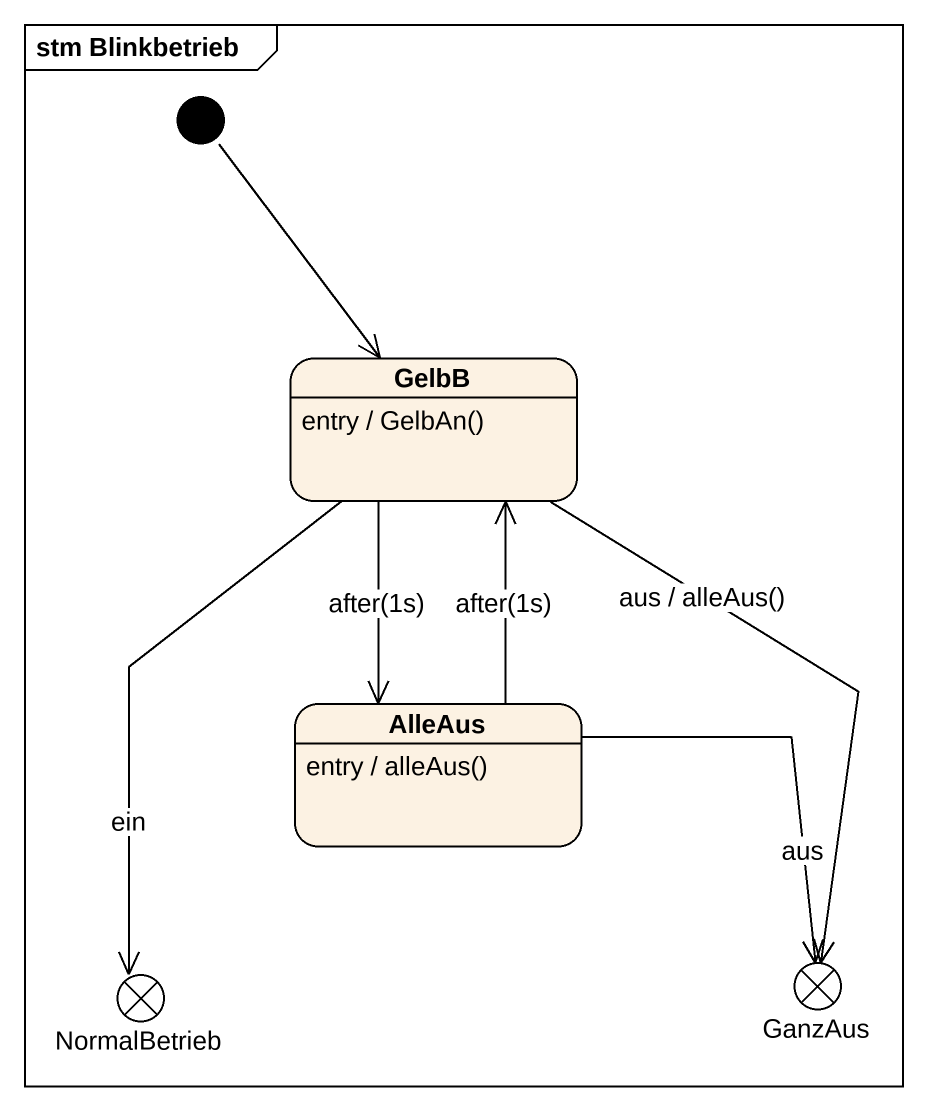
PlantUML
@startuml
mainframe stm Blinkbetrieb
hide empty description
state GelbB
GelbB : entry / GelbAn()
state AlleAus
AlleAus : entry / alleAus()
state NormalBetrieb <<choice>>
state GanzAus <<choice>>
[*] --> GelbB
GelbB --> AlleAus : after(1s)
GelbB --> NormalBetrieb : ein
GelbB --> GanzAus : aus / alleAus()
AlleAus -up-> GelbB : after(1s)
AlleAus -right-> GanzAus : aus
@enduml
